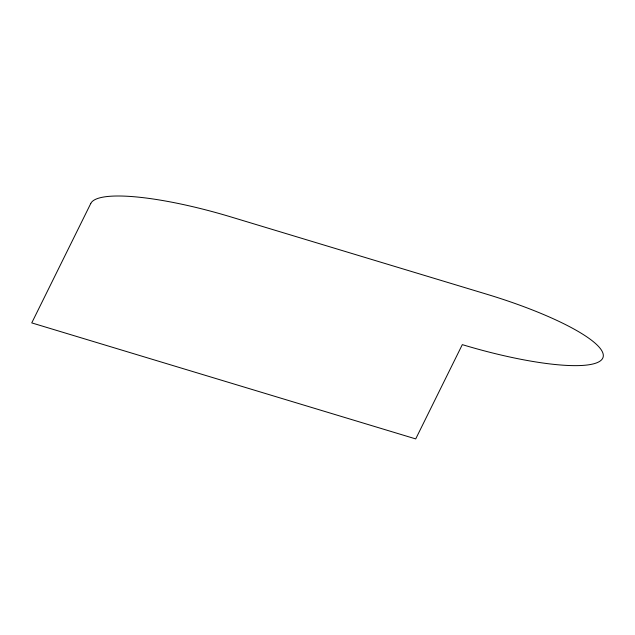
<?xml version="1.0" encoding="UTF-8"?>
<svg xmlns="http://www.w3.org/2000/svg" width="635" height="635" viewBox="0 0 635 635"><rect width="100%" height="100%" fill="white"/><g stroke="black" fill="none" stroke-linecap="round" stroke-linejoin="round"><path stroke-width="0.95" d="M90.773 203.478L31.75 322.897L415.711 438.912L462.312 344.63A133.787 27.646 16.4 0 0 602.726 358.164A133.787 27.646 16.4 0 0 487.164 294.346L231.188 217.011A133.787 27.646 16.4 0 0 90.773 203.478"/></g></svg>
